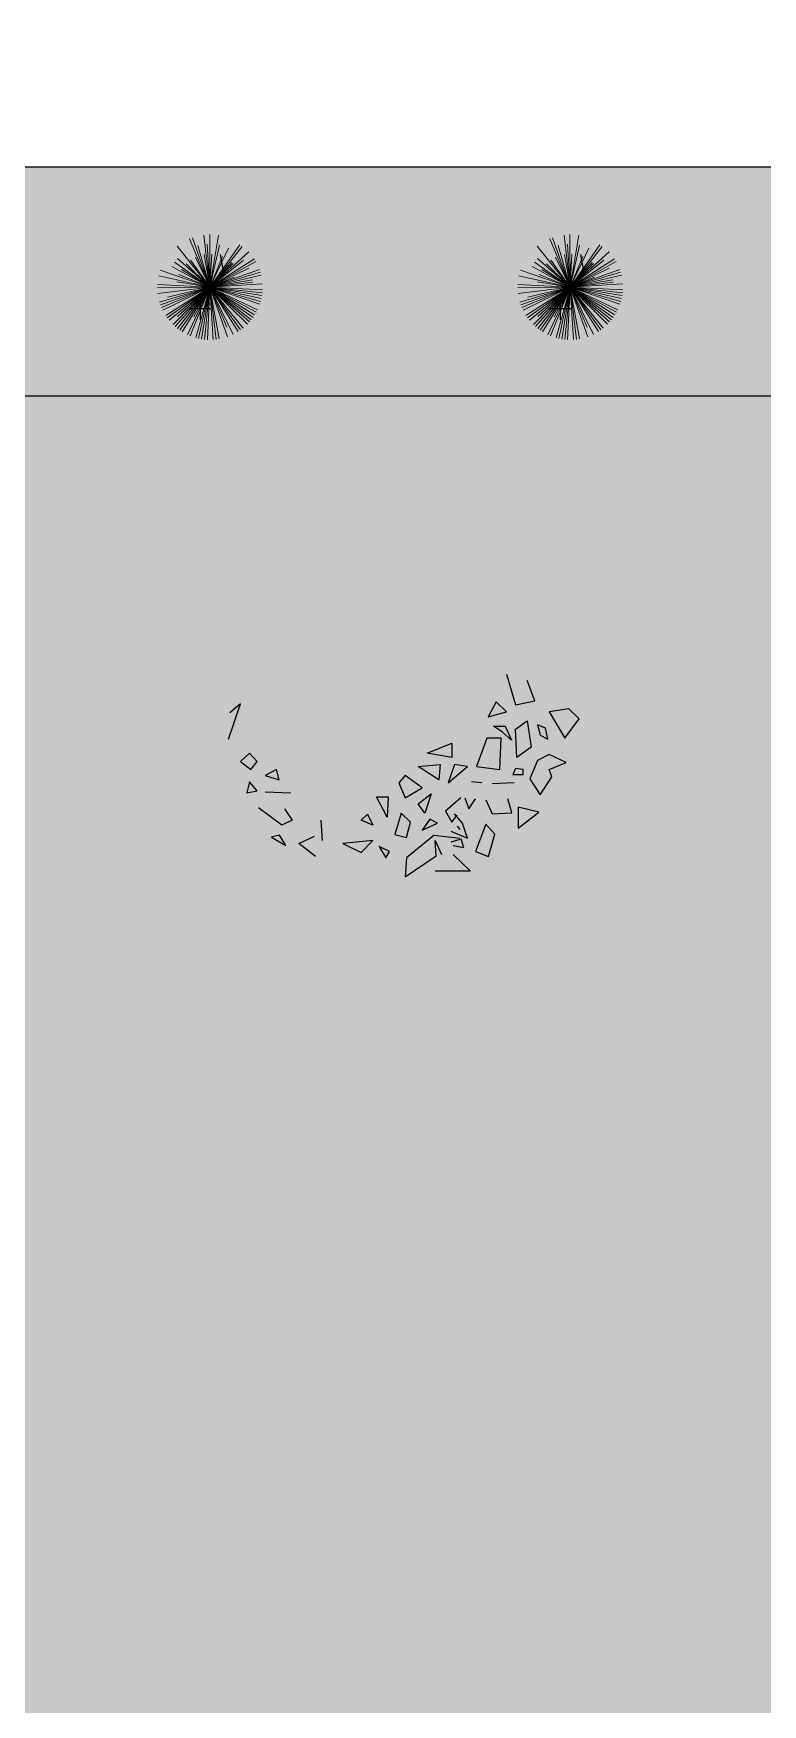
# Model space of a CAD drawing. Header units: millimetres. Extents: x -1544140 to 7445918, y -1294905 to 2019878.
# Drawn here: x 2055475 to 2056671, y 32585 to 35326 of the extents above; entities that cross this region are included whole.
import ezdxf

# ---------------------------------------------------------------- set-up
doc = ezdxf.new("R2010")
doc.units = ezdxf.units.MM
doc.header["$MEASUREMENT"] = 0
doc.layers.add('marc det', color=74, linetype='Continuous', lineweight=18)
picture_1 = doc.add_image_def('image5.png', size_in_pixel=(1482, 826))

msp = doc.modelspace()

# ---------------------------------------------------------------- hatches: boundary and pattern name
at = {"true_color": 0x8dc133, "transparency": 33554687}
h = msp.add_hatch(color=65, dxfattribs=at)
h.dxf.hatch_style = 1
h.paths.add_polyline_path([(2058372.1, 31146.3, -0.388077), (2057965.2, 30688), (2053469.6, 30688, -0.416277), (2052635.9, 31290.8), (2052635.9, 34182.4, -0.394381), (2053167, 35107.6), (2057632.6, 35107.6, -0.352206), (2058372.1, 34526.8)])
h.paths.add_polyline_path([(2053433.3, 31063.9, -0.417198), (2053011.8, 31325.5), (2053011.8, 34233.1, -0.386529), (2053233, 34731.7), (2057635.1, 34731.7, -0.326949), (2057996.2, 34476.3), (2057996.2, 31063.9)], flags=16)
at = {"true_color": 0xb8d93f, "transparency": 33554687}
h = msp.add_hatch(color=63, dxfattribs=at)
h.dxf.hatch_style = 1
h.paths.add_polyline_path([(2057996.2, 34476.3, 0.326949), (2057635.1, 34731.7), (2053233, 34731.7, 0.386529), (2053011.8, 34233.1), (2053011.8, 31325.5, 0.417198), (2053433.3, 31063.9), (2057937.4, 31063.9, 0.351898), (2057996.2, 31142.5)])
at = {"layer": 'marc det'}
msp.add_hatch(color=102, dxfattribs=at).paths.add_polyline_path([(2055932.6, 34476.2), (2055876.1, 34461.1), (2055857.5, 34437.2), (2055823.4, 34389.4), (2055787.6, 34385.2), (2055782.8, 34343.9), (2055796.6, 34326.5), (2055786.2, 34300.2), (2055746.6, 34225.9), (2055759.4, 34200.2), (2055781.2, 34168.2), (2055781.6, 34140), (2055738.3, 34123.4), (2055798.6, 34119.1), (2055791.1, 34091.5), (2055810.6, 34071.1), (2055813.1, 34045.4), (2055842.7, 34012.9), (2055852.5, 33976.5), (2055879.9, 33955.7), (2055899.8, 33959.6), (2055926, 33944.6), (2055937.8, 33910.6), (2055946.2, 33867.9), (2055955.5, 33900), (2055984, 33925.7), (2056019.8, 33914.6), (2056043.5, 33899.1), (2056072.6, 33908.9), (2056103.6, 33909), (2056123.5, 33886.7), (2056131.4, 33912.4), (2056163.9, 33930.9), (2056197.8, 33929.5), (2056233.2, 33946.6), (2056244, 33970.8), (2056262.7, 33980.6), (2056287.6, 33985.5), (2056296.4, 34019.5), (2056313.3, 34038.9), (2056358.9, 34043.9), (2056393.9, 34036.6), (2056364, 34057), (2056341.6, 34078.8), (2056342.8, 34099.2), (2056363.1, 34127.4), (2056379.8, 34160.9), (2056376.9, 34188.6), (2056381.7, 34256.1), (2056438, 34285.3), (2056369.1, 34280.8), (2056350, 34312.3), (2056346.8, 34341.9), (2056325.9, 34382.2), (2056301, 34403.5), (2056289.6, 34435.5), (2056264.1, 34446.7), (2056231, 34470.4), (2056203.7, 34467.7), (2056204.4, 34513.6), (2056175.3, 34477.6), (2056164.6, 34505.7), (2056150.2, 34513), (2056115.7, 34523.1), (2056108.5, 34514.9), (2056044.8, 34510.4), (2056027.1, 34521), (2055995.9, 34508.8), (2055972, 34512.2), (2055947.7, 34543.7), (2055925.1, 34579.6), (2055934.5, 34545.2), (2055944.1, 34496.6)])

# ---------------------------------------------------------------- linework, layer by layer
at = {"color": 116, "lineweight": -2, "true_color": 0x136734}
for p, q in [((2055786.5, 34936), (2055781.6, 34963.6)), ((2056377.7, 34936), (2056372.8, 34963.6))]:
    msp.add_line(p, q, dxfattribs=at)
at = {"color": 116, "true_color": 0x136734}
for p, q in [((2055729.9, 34875.1), (2055766.4, 34875.1)), ((2055748.1, 34893.4), (2055748.1, 34856.8)), ((2056321, 34875.1), (2056357.6, 34875.1)), ((2056339.3, 34893.4), (2056339.3, 34856.8))]:
    msp.add_line(p, q, dxfattribs=at)
at = {"color": 96}
for p, q in [((2056250.8, 34275), (2056265.8, 34225.1)), ((2056297.7, 34231.7), (2056284.9, 34265)), ((2055795, 34168.6), (2055814.2, 34226.8)), ((2055814.2, 34226.8), (2055797.1, 34211.8)), ((2056233.8, 34230.1), (2056221, 34205.2)), ((2056250.8, 34213.5), (2056233.8, 34230.1)), ((2056265.8, 34225.1), (2056297.7, 34231.7)), ((2056353.1, 34218.5), (2056321.2, 34213.5)), ((2056370.1, 34201.8), (2056353.1, 34218.5)), ((2056221, 34205.2), (2056250.8, 34213.5)), ((2056229.5, 34190.2), (2056248.7, 34190.2)), ((2056244.5, 34180.2), (2056229.5, 34190.2)), ((2056248.7, 34190.2), (2056259.4, 34166.9)), ((2056265.8, 34185.2), (2056284.9, 34198.5)), ((2056284.9, 34198.5), (2056291.3, 34155.3)), ((2056314.8, 34186.9), (2056302, 34191.9)), ((2056302, 34191.9), (2056306.2, 34175.3)), ((2056321.2, 34213.5), (2056346.7, 34170.3)), ((2056346.7, 34170.3), (2056370.1, 34201.8)), ((2056120.9, 34145.4), (2056161.4, 34162)), ((2056161.4, 34162), (2056161.4, 34138.7)), ((2056218.9, 34170.3), (2056201.9, 34123.7)), ((2056242.3, 34170.3), (2056218.9, 34170.3)), ((2056240.2, 34118.8), (2056242.3, 34170.3)), ((2056259.4, 34166.9), (2056244.5, 34180.2)), ((2056267.9, 34138.7), (2056265.8, 34185.2)), ((2056306.2, 34175.3), (2056319, 34168.6)), ((2056319, 34168.6), (2056314.8, 34186.9)), ((2055829.1, 34145.4), (2055814.2, 34132.1)), ((2055841.9, 34132.1), (2055829.1, 34145.4)), ((2056161.4, 34138.7), (2056120.9, 34145.4)), ((2056291.3, 34155.3), (2056267.9, 34138.7)), ((2056302, 34133.7), (2056289.2, 34103.8)), ((2056321.2, 34143.7), (2056302, 34133.7)), ((2056348.8, 34130.4), (2056321.2, 34143.7)), ((2055814.2, 34132.1), (2055831.2, 34118.8)), ((2055831.2, 34118.8), (2055841.9, 34132.1)), ((2055873.8, 34118.8), (2055854.7, 34108.8)), ((2055854.7, 34108.8), (2055878.1, 34102.1)), ((2055878.1, 34102.1), (2055873.8, 34118.8)), ((2056084.7, 34108.8), (2056074.1, 34097.2)), ((2056112.4, 34088.9), (2056084.7, 34108.8)), ((2056106, 34123.7), (2056142.2, 34127.1)), ((2056140.1, 34102.1), (2056106, 34123.7)), ((2056142.2, 34127.1), (2056140.1, 34102.1)), ((2056165.7, 34127.1), (2056155, 34097.2)), ((2056155, 34097.2), (2056187, 34123.7)), ((2056187, 34123.7), (2056165.7, 34127.1)), ((2056201.9, 34123.7), (2056240.2, 34118.8)), ((2056265.8, 34120.4), (2056261.5, 34110.4)), ((2056261.5, 34110.4), (2056278.5, 34110.4)), ((2056278.5, 34118.8), (2056265.8, 34120.4)), ((2056278.5, 34110.4), (2056278.5, 34118.8)), ((2056306.2, 34077.2), (2056325.4, 34107.1)), ((2056321.2, 34118.8), (2056348.8, 34130.4)), ((2056325.4, 34107.1), (2056321.2, 34118.8)), ((2055829.1, 34098.8), (2055824.8, 34080.6)), ((2055824.8, 34080.6), (2055841.9, 34083.9)), ((2055841.9, 34083.9), (2055829.1, 34098.8)), ((2055854.7, 34082.2), (2055897.3, 34080.6)), ((2056074.1, 34097.2), (2056084.7, 34072.2)), ((2056084.7, 34072.2), (2056112.4, 34088.9)), ((2056106, 34062.3), (2056127.3, 34078.9)), ((2056127.3, 34078.9), (2056116.7, 34047.3)), ((2056210.4, 34097.2), (2056193.3, 34098.8)), ((2056263.6, 34097.2), (2056227.4, 34095.5)), ((2056289.2, 34103.8), (2056306.2, 34077.2)), ((2055882.5, 34027.6), (2055844.1, 34055.9)), ((2055886.7, 34054.2), (2055899.5, 34035.9)), ((2056054.9, 34040.7), (2056037.8, 34073.9)), ((2056037.8, 34073.9), (2056057, 34073.9)), ((2056057, 34073.9), (2056054.9, 34040.7)), ((2056116.7, 34047.3), (2056106, 34062.3)), ((2056176.3, 34072.2), (2056150.7, 34050.6)), ((2056150.7, 34050.6), (2056161.4, 34032.4)), ((2056182.8, 34072.5), (2056189.2, 34054.2)), ((2056189.2, 34054.2), (2056199.9, 34070.8)), ((2056216.9, 34069.1), (2056227.5, 34045.9)), ((2056259.5, 34047.6), (2056253.1, 34070.8)), ((2056304.1, 34049), (2056270, 34057.3)), ((2056270, 34057.3), (2056270, 34022.4)), ((2055899.5, 34035.9), (2055882.5, 34027.6)), ((2055946.3, 34035.7), (2055948.4, 34002.5)), ((2056012.3, 34035.7), (2056022.9, 34045.6)), ((2056031.5, 34027.4), (2056012.3, 34035.7)), ((2056022.9, 34045.6), (2056031.5, 34027.4)), ((2056078.3, 34047.3), (2056067.7, 34012.4)), ((2056093.2, 34032.4), (2056078.3, 34047.3)), ((2056086.8, 34007.4), (2056093.2, 34032.4)), ((2056125.2, 34037.4), (2056112.4, 34019.1)), ((2056112.4, 34019.1), (2056138, 34030.7)), ((2056138, 34030.7), (2056125.2, 34037.4)), ((2056161.4, 34032.4), (2056169.9, 34044)), ((2056178.5, 34030.9), (2056165.8, 34045.9)), ((2056169.9, 34025.7), (2056174.2, 34020.7)), ((2056187.1, 34006), (2056178.5, 34030.9)), ((2056216.9, 34029.3), (2056199.9, 33984.4)), ((2056231.8, 34012.6), (2056216.9, 34029.3)), ((2056227.5, 34045.9), (2056259.5, 34047.6)), ((2056270, 34022.4), (2056304.1, 34049)), ((2055878.2, 34011), (2055865.4, 34007.7)), ((2055865.4, 34007.7), (2055888.9, 33994.4)), ((2055888.9, 33994.4), (2055878.2, 34011)), ((2055910.2, 33997.7), (2055935.7, 34009.3)), ((2055937.8, 33976.1), (2055910.2, 33997.7)), ((2056031.5, 34002.5), (2055982.5, 33997.5)), ((2055982.5, 33997.5), (2056012.3, 33982.5)), ((2056012.3, 33982.5), (2056031.5, 34002.5)), ((2056067.7, 34012.4), (2056086.8, 34007.4)), ((2056131.6, 34010.8), (2056086.8, 33974.2)), ((2056174.2, 34005.8), (2056131.6, 34010.8)), ((2056135.8, 33977.5), (2056133.7, 34002.5)), ((2056133.7, 34002.5), (2056144.3, 33979.2)), ((2056159.4, 34017.6), (2056187.1, 34006)), ((2056176.4, 34004.4), (2056159.4, 33999.4)), ((2056180.7, 33991.1), (2056176.4, 34004.4)), ((2056221.2, 33976.1), (2056231.8, 34012.6)), ((2056059.2, 33984.2), (2056042.1, 33992.5)), ((2056042.1, 33992.5), (2056052.8, 33974.2)), ((2056052.8, 33974.2), (2056059.2, 33984.2)), ((2056084.7, 33942.6), (2056135.8, 33977.5)), ((2056086.8, 33974.2), (2056084.7, 33942.6)), ((2056163.6, 33994.4), (2056180.7, 33991.1)), ((2056191.3, 33952.8), (2056163.6, 33979.4)), ((2056199.9, 33984.4), (2056221.2, 33976.1)), ((2056133.8, 33952.8), (2056191.3, 33952.8))]:
    msp.add_line(p, q, dxfattribs=at)
for points in [[(2053167, 35107.6), (2057649.8, 35107.6)], [(2053233, 34731.7), (2057649.8, 34731.7)]]:
    msp.add_lwpolyline(points)
at = {"layer": 'marc det', "color": 116, "true_color": 0x136734}
for p, q in [((2055764.4, 34910.1), (2055731, 34989.6)), ((2055764.4, 34910.1), (2055735.5, 34991.3)), ((2055764.4, 34910.1), (2055754.3, 34995.7)), ((2055764.4, 34910.1), (2055763.9, 34996.3)), ((2055764.4, 34910.1), (2055778.4, 34995.2)), ((2056355.6, 34910.1), (2056322.1, 34989.6)), ((2056355.6, 34910.1), (2056326.6, 34991.3)), ((2056355.6, 34910.1), (2056345.4, 34995.7)), ((2056355.6, 34910.1), (2056355.1, 34996.3)), ((2056355.6, 34910.1), (2056369.5, 34995.2)), ((2055764.4, 34910.1), (2055710.3, 34977.2)), ((2055764.4, 34910.1), (2055711, 34957.3)), ((2055764.4, 34910.1), (2055740.4, 34959.2)), ((2055764.4, 34910.1), (2055744.4, 34978.3)), ((2055764.4, 34910.1), (2055755, 34963.8)), ((2055764.4, 34910.1), (2055760, 34980.9)), ((2055763.6, 34909.2), (2055813.1, 34979.8)), ((2055813.1, 34979.8), (2055763.6, 34909.2)), ((2055763.6, 34909.2), (2055817, 34976.9)), ((2055764.4, 34910.1), (2055779.8, 34979.3)), ((2055764.4, 34910.1), (2055794.8, 34974.1)), ((2055764.4, 34910.1), (2055828.4, 34967.9)), ((2055764.4, 34910.1), (2055767.2, 34964.5)), ((2055764.4, 34910.1), (2055784.9, 34960.4)), ((2055764.4, 34910.1), (2055837.2, 34956.4)), ((2056355.6, 34910.1), (2056301.4, 34977.2)), ((2056355.6, 34910.1), (2056302.1, 34957.3)), ((2056355.6, 34910.1), (2056331.6, 34959.2)), ((2056355.6, 34910.1), (2056335.5, 34978.3)), ((2056355.6, 34910.1), (2056346.1, 34963.8)), ((2056355.6, 34910.1), (2056351.2, 34980.9)), ((2056354.8, 34909.2), (2056404.2, 34979.8)), ((2056404.2, 34979.8), (2056354.8, 34909.2)), ((2056354.8, 34909.2), (2056408.1, 34976.9)), ((2056355.6, 34910.1), (2056370.9, 34979.3)), ((2056355.6, 34910.1), (2056385.9, 34974.1)), ((2056355.6, 34910.1), (2056419.5, 34967.9)), ((2056355.6, 34910.1), (2056358.3, 34964.5)), ((2056355.6, 34910.1), (2056376.1, 34960.4)), ((2056355.6, 34910.1), (2056428.3, 34956.4)), ((2055764.4, 34910.1), (2055680.3, 34928.8)), ((2055764.4, 34910.1), (2055682.9, 34938.1)), ((2055764.4, 34910.1), (2055701.7, 34944.3)), ((2055764.4, 34910.1), (2055706, 34951.1)), ((2055706, 34951.1), (2055764.4, 34910.1)), ((2055764.4, 34910.1), (2055713.5, 34930.9)), ((2055764.4, 34910.1), (2055717.8, 34939.1)), ((2055764.4, 34910.1), (2055725.4, 34948.6)), ((2055764.4, 34910.1), (2055732.5, 34954.6)), ((2055764.4, 34910.1), (2055819.5, 34954.6)), ((2055764.4, 34910.1), (2055839.6, 34952.3)), ((2055764.4, 34910.1), (2055800.4, 34950.8)), ((2055764.4, 34910.1), (2055802.6, 34948.7)), ((2055764.4, 34910.1), (2055828, 34941.2)), ((2055764.4, 34910.1), (2055845.6, 34939.1)), ((2055764.4, 34910.1), (2055847.1, 34934.5)), ((2055764.4, 34910.1), (2055848.4, 34929.8)), ((2056355.6, 34910.1), (2056271.4, 34928.8)), ((2056355.6, 34910.1), (2056274, 34938.1)), ((2056355.6, 34910.1), (2056292.9, 34944.3)), ((2056355.6, 34910.1), (2056297.1, 34951.1)), ((2056297.1, 34951.1), (2056355.6, 34910.1)), ((2056355.6, 34910.1), (2056304.7, 34930.9)), ((2056355.6, 34910.1), (2056308.9, 34939.1)), ((2056355.6, 34910.1), (2056316.6, 34948.6)), ((2056355.6, 34910.1), (2056323.7, 34954.6)), ((2056355.6, 34910.1), (2056410.7, 34954.6)), ((2056355.6, 34910.1), (2056430.8, 34952.3)), ((2056355.6, 34910.1), (2056391.5, 34950.8)), ((2056355.6, 34910.1), (2056393.8, 34948.7)), ((2056355.6, 34910.1), (2056419.2, 34941.2)), ((2056355.6, 34910.1), (2056436.8, 34939.1)), ((2056355.6, 34910.1), (2056438.3, 34934.5)), ((2056355.6, 34910.1), (2056439.5, 34929.8)), ((2055764.4, 34910.1), (2055678.2, 34909.6)), ((2055764.4, 34910.1), (2055678.3, 34914.4)), ((2055764.4, 34910.1), (2055678.8, 34899.9)), ((2055764.4, 34910.1), (2055681.7, 34885.7)), ((2055764.4, 34910.1), (2055683.2, 34881.1)), ((2055764.4, 34910.1), (2055685, 34876.6)), ((2055764.4, 34910.1), (2055687, 34872.2)), ((2055764.4, 34910.1), (2055691.7, 34863.8)), ((2055764.4, 34910.1), (2055694.4, 34859.8)), ((2055764.4, 34910.1), (2055694.6, 34893.7)), ((2055764.4, 34910.1), (2055697.4, 34856)), ((2055764.4, 34910.1), (2055703.8, 34848.8)), ((2055764.4, 34910.1), (2055707.4, 34845.5)), ((2055764.4, 34910.1), (2055710.1, 34919)), ((2055764.4, 34910.1), (2055711.1, 34842.4)), ((2055764.4, 34910.1), (2055711.2, 34862)), ((2055715, 34839.5), (2055764.4, 34910.1)), ((2055764.4, 34910.1), (2055715, 34839.5)), ((2055764.4, 34910.1), (2055719, 34836.8)), ((2055764.4, 34910.1), (2055727.5, 34832.2)), ((2055764.4, 34910.1), (2055731.9, 34830.3)), ((2055764.4, 34910.1), (2055738, 34861.6)), ((2055764.4, 34910.1), (2055741.1, 34827.1)), ((2055764.4, 34910.1), (2055745.8, 34825.9)), ((2055764.4, 34910.1), (2055750.5, 34825)), ((2055764.4, 34910.1), (2055755.3, 34824.4)), ((2055764.4, 34910.1), (2055760.1, 34824)), ((2055764.4, 34910.1), (2055804.2, 34926.8)), ((2055764.4, 34910.1), (2055834.2, 34922.4)), ((2055764.4, 34910.1), (2055834.8, 34918.5)), ((2055764.4, 34910.1), (2055850.5, 34915.5)), ((2055764.4, 34910.1), (2055850.5, 34905.8)), ((2055764.4, 34910.1), (2055793.4, 34828.9)), ((2055764.4, 34910.1), (2055774.6, 34824.5)), ((2055764.4, 34910.1), (2055779.4, 34825.2)), ((2055764.4, 34910.1), (2055769.8, 34824.1)), ((2055764.4, 34910.1), (2055792.2, 34844.3)), ((2055764.4, 34910.1), (2055802.3, 34832.7)), ((2055764.4, 34910.1), (2055810.7, 34837.4)), ((2055764.4, 34910.1), (2055814.7, 34840.1)), ((2055764.4, 34910.1), (2055818.6, 34843)), ((2055764.4, 34910.1), (2055825.8, 34849.5)), ((2055764.4, 34910.1), (2055829.1, 34853)), ((2055764.4, 34910.1), (2055832.2, 34856.8)), ((2055835, 34860.6), (2055764.4, 34910.1)), ((2055764.4, 34910.1), (2055837.7, 34864.7)), ((2055764.4, 34910.1), (2055840.1, 34868.9)), ((2055764.4, 34910.1), (2055842.3, 34873.2)), ((2055764.4, 34910.1), (2055848.6, 34891.4)), ((2055764.4, 34910.1), (2055849.5, 34896.2)), ((2055764.4, 34910.1), (2055850.2, 34901)), ((2055764.4, 34910.1), (2055846, 34882.1)), ((2055764.4, 34910.1), (2055847.4, 34886.7)), ((2056355.6, 34910.1), (2056269.4, 34909.6)), ((2056355.6, 34910.1), (2056269.5, 34914.4)), ((2056355.6, 34910.1), (2056270, 34899.9)), ((2056355.6, 34910.1), (2056272.9, 34885.7)), ((2056355.6, 34910.1), (2056274.4, 34881.1)), ((2056355.6, 34910.1), (2056276.1, 34876.6)), ((2056355.6, 34910.1), (2056278.1, 34872.2)), ((2056355.6, 34910.1), (2056282.9, 34863.8)), ((2056355.6, 34910.1), (2056285.6, 34859.8)), ((2056355.6, 34910.1), (2056285.8, 34893.7)), ((2056355.6, 34910.1), (2056288.5, 34856)), ((2056355.6, 34910.1), (2056295, 34848.8)), ((2056355.6, 34910.1), (2056298.5, 34845.5)), ((2056355.6, 34910.1), (2056301.2, 34919)), ((2056355.6, 34910.1), (2056302.2, 34842.4)), ((2056355.6, 34910.1), (2056302.4, 34862)), ((2056306.1, 34839.5), (2056355.6, 34910.1)), ((2056355.6, 34910.1), (2056306.1, 34839.5)), ((2056355.6, 34910.1), (2056310.2, 34836.8)), ((2056355.6, 34910.1), (2056318.7, 34832.2)), ((2056355.6, 34910.1), (2056323.1, 34830.3)), ((2056355.6, 34910.1), (2056329.2, 34861.6)), ((2056355.6, 34910.1), (2056332.2, 34827.1)), ((2056355.6, 34910.1), (2056336.9, 34825.9)), ((2056355.6, 34910.1), (2056341.7, 34825)), ((2056355.6, 34910.1), (2056346.5, 34824.4)), ((2056355.6, 34910.1), (2056351.3, 34824)), ((2056355.6, 34910.1), (2056395.3, 34926.8)), ((2056355.6, 34910.1), (2056425.4, 34922.4)), ((2056355.6, 34910.1), (2056426, 34918.5)), ((2056355.6, 34910.1), (2056441.6, 34915.5)), ((2056355.6, 34910.1), (2056441.7, 34905.8)), ((2056355.6, 34910.1), (2056384.6, 34828.9)), ((2056355.6, 34910.1), (2056365.8, 34824.5)), ((2056355.6, 34910.1), (2056370.5, 34825.2)), ((2056355.6, 34910.1), (2056360.9, 34824.1)), ((2056355.6, 34910.1), (2056383.3, 34844.3)), ((2056355.6, 34910.1), (2056393.5, 34832.7)), ((2056355.6, 34910.1), (2056401.9, 34837.4)), ((2056355.6, 34910.1), (2056405.9, 34840.1)), ((2056355.6, 34910.1), (2056409.7, 34843)), ((2056355.6, 34910.1), (2056416.9, 34849.5)), ((2056355.6, 34910.1), (2056420.2, 34853)), ((2056355.6, 34910.1), (2056423.3, 34856.8)), ((2056426.2, 34860.6), (2056355.6, 34910.1)), ((2056355.6, 34910.1), (2056428.9, 34864.7)), ((2056355.6, 34910.1), (2056431.3, 34868.9)), ((2056355.6, 34910.1), (2056433.5, 34873.2)), ((2056355.6, 34910.1), (2056439.8, 34891.4)), ((2056355.6, 34910.1), (2056440.7, 34896.2)), ((2056355.6, 34910.1), (2056441.3, 34901)), ((2056355.6, 34910.1), (2056437.1, 34882.1)), ((2056355.6, 34910.1), (2056438.6, 34886.7))]:
    msp.add_line(p, q, dxfattribs=at)

# ---------------------------------------------------------------- pictures from other files: only their frames are drawn
image = msp.add_image(picture_1, insert=(2023694, -11872.3), size_in_units=(114264.1, 63685.7))
image.dxf.flags = 7

doc.saveas('drawing.dxf')
